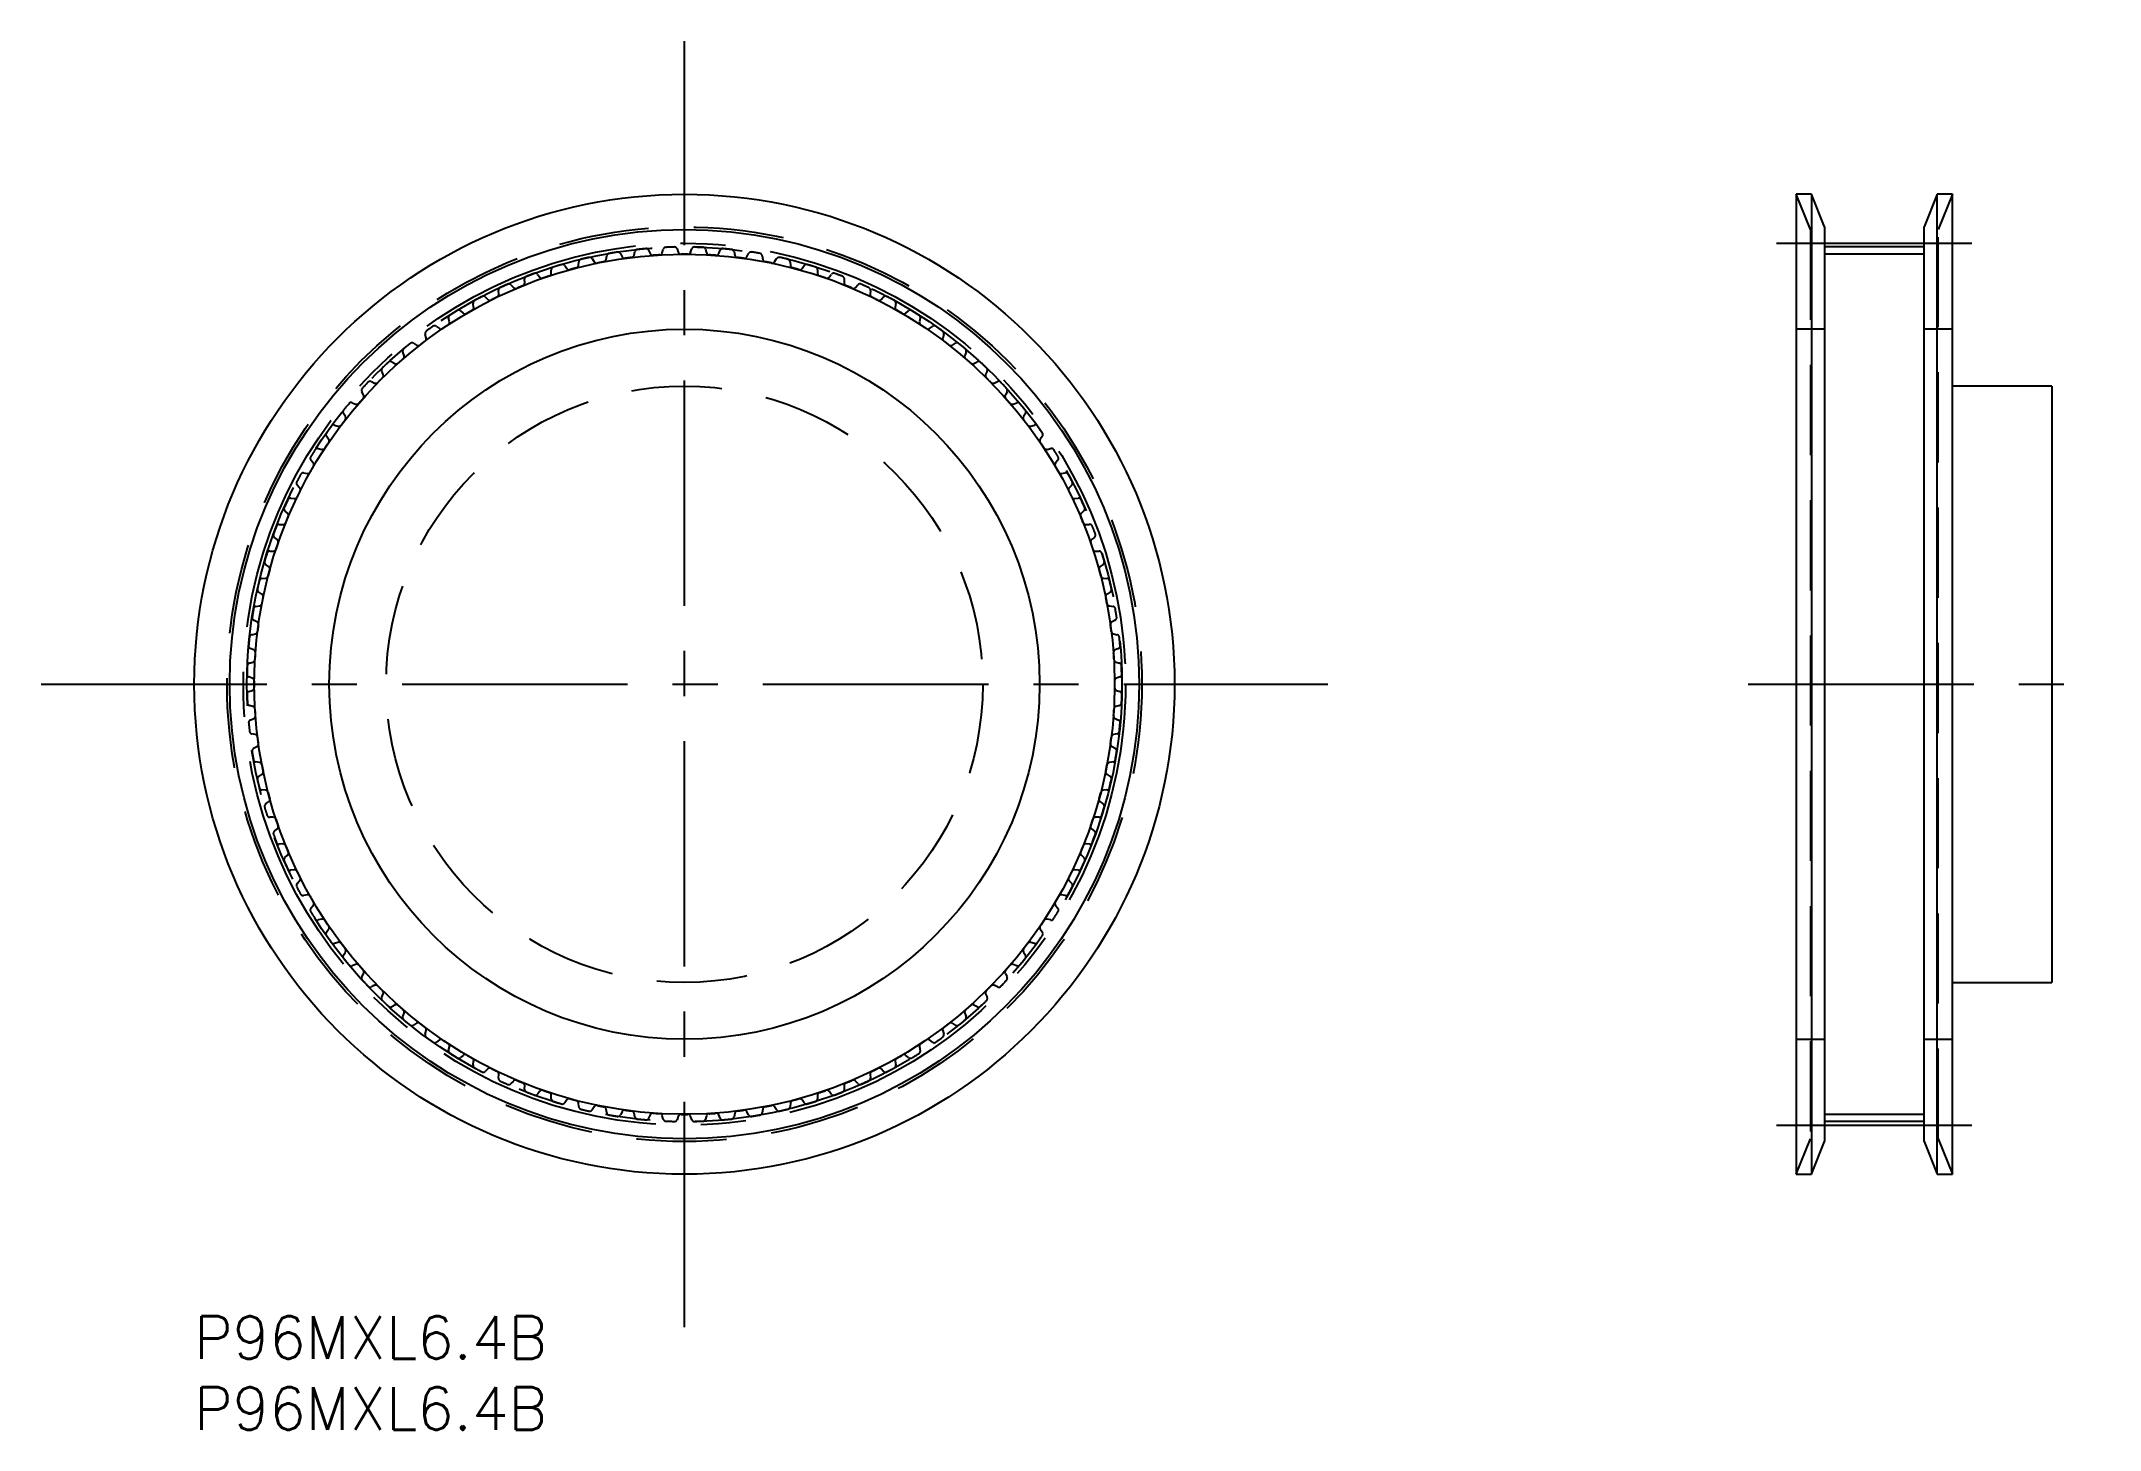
# Model space of a CAD drawing. Extents: x -11 to 134, y -8 to 90.
import ezdxf

# ---------------------------------------------------------------- set-up
doc = ezdxf.new("R2010")
doc.units = 0
doc.header["$LTSCALE"] = 0.5
for name, pattern in [('CENTER', [50.8, 31.75, -6.35, 6.35, -6.35]), ('DASHED', [19.05, 12.7, -6.35]), ('PHANTOM', [63.5, 31.75, -6.35, 6.35, -6.35, 6.35, -6.35])]:
    doc.linetypes.add(name, pattern=pattern)
for name, color, linetype in [('MSM_CENTER', 1, 'CENTER'), ('MSM_CONTINUOUS', 7, 'CONTINUOUS'), ('MSM_DASHED', 4, 'DASHED'), ('MSM_IMAGINARY', 6, 'PHANTOM'), ('MSM_NARROW', 5, 'CONTINUOUS'), ('MSM_PART_NUMBER', 7, 'CONTINUOUS')]:
    doc.layers.add(name, color=color, linetype=linetype)
doc.styles.get("Standard").update_dxf_attribs({"font": 'txt.shx', "height": 3, "bigfont": 'bigfont.shx'})

msp = doc.modelspace()

# ---------------------------------------------------------------- linework, layer by layer
at = {"layer": 'MSM_CENTER'}
for p, q in [((34.5, -0.78), (34.5, 89.78)), ((111.38, 75.55), (125.13, 75.55)), ((-10.78, 44.5), (79.78, 44.5)), ((109.38, 44.5), (134.13, 44.5)), ((111.38, 13.45), (125.13, 13.45))]:
    msp.add_line(p, q, dxfattribs=at)
msp.add_circle((34.5, 44.5), 31.05, dxfattribs=at)
at = {"layer": 'MSM_CONTINUOUS'}
for p, q in [((113.84, 79), (112.76, 79)), ((112.76, 79), (112.76, 10)), ((114.76, 76.7), (113.84, 79)), ((113.84, 79), (113.84, 10)), ((122.68, 79), (121.76, 76.7)), ((123.76, 79), (122.68, 79)), ((122.68, 10), (122.68, 79)), ((123.76, 10), (123.76, 79)), ((114.76, 76.7), (114.76, 12.3)), ((121.76, 12.3), (121.76, 76.7)), ((121.76, 75.3), (114.76, 75.3)), ((130.76, 65.5), (123.76, 65.5)), ((130.76, 65.5), (130.76, 23.5)), ((123.76, 23.5), (130.76, 23.5)), ((121.76, 13.7), (114.76, 13.7)), ((113.84, 10), (114.76, 12.3)), ((121.76, 12.3), (122.68, 10)), ((112.76, 10), (113.84, 10)), ((122.68, 10), (123.76, 10))]:
    msp.add_line(p, q, dxfattribs=at)
for radius in [34.5, 32.01, 25]:
    msp.add_circle((34.5, 44.5), radius, dxfattribs=at)
at = {"layer": 'MSM_DASHED'}
for p, q in [((113.76, 76.51), (112.76, 79)), ((123.76, 79), (122.76, 76.51)), ((113.76, 76.51), (113.76, 12.49)), ((122.76, 12.49), (122.76, 76.51)), ((26.07, 73.98), (26.21, 73.77)), ((27.04, 73.99), (27.06, 74.24)), ((28.01, 74.47), (28.15, 74.25)), ((28.99, 74.41), (29.03, 74.67)), ((29.99, 74.83), (30.11, 74.6)), ((30.95, 74.71), (31.01, 74.96)), ((31.98, 75.06), (32.08, 74.82)), ((32.94, 74.88), (33.01, 75.12)), ((33.98, 75.16), (34.07, 74.92)), ((34.93, 74.92), (35.02, 75.16)), ((35.99, 75.12), (36.06, 74.88)), ((36.92, 74.82), (37.02, 75.06)), ((37.99, 74.96), (38.05, 74.71)), ((38.89, 74.6), (39.01, 74.83)), ((39.97, 74.67), (40.01, 74.41)), ((40.85, 74.25), (40.99, 74.47)), ((41.94, 74.24), (41.96, 73.99)), ((42.79, 73.77), (42.93, 73.98)), ((22.29, 72.62), (22.46, 72.44)), ((23.26, 72.76), (23.25, 73.02)), ((24.16, 73.36), (24.32, 73.16)), ((25.13, 73.44), (25.13, 73.69)), ((43.87, 73.69), (43.87, 73.44)), ((44.68, 73.16), (44.84, 73.36)), ((45.75, 73.02), (45.74, 72.76)), ((46.54, 72.44), (46.71, 72.62)), ((19.66, 71.05), (19.62, 71.31)), ((20.48, 71.77), (20.66, 71.59)), ((21.43, 71.97), (21.4, 72.22)), ((47.6, 72.22), (47.57, 71.97)), ((48.34, 71.59), (48.52, 71.77)), ((49.38, 71.31), (49.34, 71.05)), ((17.04, 69.7), (17.25, 69.55)), ((17.96, 70.03), (17.9, 70.28)), ((18.73, 70.79), (18.92, 70.63)), ((50.08, 70.63), (50.27, 70.79)), ((51.1, 70.28), (51.04, 70.03)), ((51.75, 69.55), (51.96, 69.7)), ((15.43, 68.51), (15.64, 68.37)), ((16.32, 68.89), (16.25, 69.13)), ((52.75, 69.13), (52.68, 68.89)), ((53.36, 68.37), (53.57, 68.51)), ((114.76, 69.5), (112.76, 69.5)), ((123.76, 69.5), (121.76, 69.5)), ((13.9, 67.21), (14.12, 67.09)), ((14.77, 67.65), (14.68, 67.89)), ((54.32, 67.89), (54.23, 67.65)), ((54.88, 67.09), (55.1, 67.21)), ((12.46, 65.81), (12.69, 65.7)), ((13.3, 66.31), (13.19, 66.54)), ((55.81, 66.54), (55.7, 66.31)), ((56.31, 65.7), (56.54, 65.81)), ((11.11, 64.32), (11.35, 64.23)), ((11.91, 64.88), (11.79, 65.1)), ((57.21, 65.1), (57.09, 64.88)), ((57.65, 64.23), (57.89, 64.32)), ((9.87, 62.75), (10.11, 62.68)), ((10.63, 63.36), (10.49, 63.57)), ((58.51, 63.57), (58.37, 63.36)), ((58.89, 62.68), (59.13, 62.75)), ((8.72, 61.1), (8.97, 61.04)), ((9.45, 61.75), (9.3, 61.96)), ((59.7, 61.96), (59.55, 61.75)), ((60.03, 61.04), (60.28, 61.1)), ((8.37, 60.08), (8.21, 60.27)), ((60.79, 60.27), (60.63, 60.08)), ((7.41, 58.34), (7.23, 58.52)), ((7.69, 59.38), (7.95, 59.34)), ((61.05, 59.34), (61.31, 59.38)), ((61.77, 58.52), (61.59, 58.34)), ((6.56, 56.54), (6.38, 56.71)), ((6.78, 57.6), (7.03, 57.57)), ((61.97, 57.57), (62.22, 57.6)), ((62.62, 56.71), (62.44, 56.54)), ((5.98, 55.75), (6.24, 55.74)), ((62.76, 55.74), (63.02, 55.75)), ((5.31, 53.87), (5.56, 53.87)), ((5.84, 54.68), (5.64, 54.84)), ((63.36, 54.84), (63.16, 54.68)), ((63.44, 53.87), (63.69, 53.87)), ((5.23, 52.79), (5.02, 52.93)), ((63.98, 52.93), (63.77, 52.79)), ((4.75, 50.85), (4.53, 50.99)), ((4.76, 51.94), (5.01, 51.96)), ((63.99, 51.96), (64.24, 51.94)), ((64.47, 50.99), (64.25, 50.85)), ((4.33, 49.97), (4.59, 50.01)), ((64.41, 50.01), (64.67, 49.97)), ((4.04, 47.99), (4.29, 48.05)), ((4.4, 48.89), (4.17, 49.01)), ((64.83, 49.01), (64.6, 48.89)), ((64.71, 48.05), (64.96, 47.99)), ((4.18, 46.92), (3.94, 47.02)), ((65.06, 47.02), (64.82, 46.92)), ((4.08, 44.93), (3.84, 45.02)), ((3.88, 45.99), (4.12, 46.06)), ((64.88, 46.06), (65.12, 45.99)), ((65.16, 45.02), (64.92, 44.93)), ((3.84, 43.98), (4.08, 44.07)), ((64.92, 44.07), (65.16, 43.98)), ((4.12, 42.94), (3.88, 43.01)), ((3.94, 41.98), (4.18, 42.08)), ((64.82, 42.08), (65.06, 41.98)), ((65.12, 43.01), (64.88, 42.94)), ((4.29, 40.95), (4.04, 41.01)), ((64.96, 41.01), (64.71, 40.95)), ((4.17, 39.99), (4.4, 40.11)), ((64.6, 40.11), (64.83, 39.99)), ((4.59, 38.99), (4.33, 39.03)), ((4.53, 38.01), (4.75, 38.15)), ((64.25, 38.15), (64.47, 38.01)), ((64.67, 39.03), (64.41, 38.99)), ((5.01, 37.04), (4.76, 37.06)), ((64.24, 37.06), (63.99, 37.04)), ((5.02, 36.07), (5.23, 36.21)), ((5.56, 35.13), (5.31, 35.13)), ((63.69, 35.13), (63.44, 35.13)), ((63.77, 36.21), (63.98, 36.07)), ((5.64, 34.16), (5.84, 34.32)), ((63.16, 34.32), (63.36, 34.16)), ((6.24, 33.26), (5.98, 33.25)), ((6.38, 32.29), (6.56, 32.46)), ((62.44, 32.46), (62.62, 32.29)), ((63.02, 33.25), (62.76, 33.26)), ((7.03, 31.43), (6.78, 31.4)), ((7.23, 30.48), (7.41, 30.66)), ((61.59, 30.66), (61.77, 30.48)), ((62.22, 31.4), (61.97, 31.43)), ((7.95, 29.66), (7.69, 29.62)), ((61.31, 29.62), (61.05, 29.66)), ((8.21, 28.73), (8.37, 28.92)), ((8.97, 27.96), (8.72, 27.9)), ((60.28, 27.9), (60.03, 27.96)), ((60.63, 28.92), (60.79, 28.73)), ((9.3, 27.04), (9.45, 27.25)), ((10.11, 26.32), (9.87, 26.25)), ((59.13, 26.25), (58.89, 26.32)), ((59.55, 27.25), (59.7, 27.04)), ((10.49, 25.43), (10.63, 25.64)), ((11.35, 24.77), (11.11, 24.68)), ((57.89, 24.68), (57.65, 24.77)), ((58.37, 25.64), (58.51, 25.43)), ((11.79, 23.9), (11.91, 24.12)), ((12.69, 23.3), (12.46, 23.19)), ((56.54, 23.19), (56.31, 23.3)), ((57.09, 24.12), (57.21, 23.9)), ((13.19, 22.46), (13.3, 22.69)), ((14.12, 21.91), (13.9, 21.79)), ((55.1, 21.79), (54.88, 21.91)), ((55.7, 22.69), (55.81, 22.46)), ((14.68, 21.11), (14.77, 21.35)), ((15.64, 20.63), (15.43, 20.49)), ((53.57, 20.49), (53.36, 20.63)), ((54.23, 21.35), (54.32, 21.11)), ((16.25, 19.87), (16.32, 20.11)), ((17.25, 19.45), (17.04, 19.3)), ((17.9, 18.72), (17.96, 18.97)), ((51.04, 18.97), (51.1, 18.72)), ((51.96, 19.3), (51.75, 19.45)), ((52.68, 20.11), (52.75, 19.87)), ((112.76, 19.5), (114.76, 19.5)), ((121.76, 19.5), (123.76, 19.5)), ((18.92, 18.37), (18.73, 18.21)), ((19.62, 17.69), (19.66, 17.95)), ((20.66, 17.41), (20.48, 17.23)), ((48.52, 17.23), (48.34, 17.41)), ((49.34, 17.95), (49.38, 17.69)), ((50.27, 18.21), (50.08, 18.37)), ((21.4, 16.78), (21.43, 17.03)), ((22.46, 16.56), (22.29, 16.38)), ((23.25, 15.98), (23.26, 16.24)), ((45.74, 16.24), (45.75, 15.98)), ((46.71, 16.38), (46.54, 16.56)), ((47.57, 17.03), (47.6, 16.78)), ((24.32, 15.84), (24.16, 15.64)), ((25.13, 15.31), (25.13, 15.56)), ((26.21, 15.23), (26.07, 15.02)), ((27.06, 14.76), (27.04, 15.01)), ((28.15, 14.75), (28.01, 14.53)), ((29.03, 14.33), (28.99, 14.59)), ((40.01, 14.59), (39.97, 14.33)), ((40.99, 14.53), (40.85, 14.75)), ((41.96, 15.01), (41.94, 14.76)), ((42.93, 15.02), (42.79, 15.23)), ((43.87, 15.56), (43.87, 15.31)), ((44.84, 15.64), (44.68, 15.84)), ((30.11, 14.4), (29.99, 14.17)), ((31.01, 14.04), (30.95, 14.29)), ((32.08, 14.18), (31.98, 13.94)), ((33.01, 13.88), (32.94, 14.12)), ((34.07, 14.08), (33.98, 13.84)), ((35.02, 13.84), (34.93, 14.08)), ((36.06, 14.12), (35.99, 13.88)), ((37.02, 13.94), (36.92, 14.18)), ((38.05, 14.29), (37.99, 14.04)), ((39.01, 14.17), (38.89, 14.4)), ((112.76, 10), (113.76, 12.49)), ((122.76, 12.49), (123.76, 10))]:
    msp.add_line(p, q, dxfattribs=at)
for radius in [32.2, 21]:
    msp.add_circle((34.5, 44.5), radius, dxfattribs=at)
for centre, radius, start, end in [((34.5, 44.5), 30.79, 106.3177, 107.4323), ((25.9, 73.86), 0.2, 35, 106.3177), ((26.84, 74.01), 0.2, 284.548, 355), ((27.26, 74.23), 0.2, 103.6823, 175), ((34.5, 44.5), 30.8, 102.5677, 103.6823), ((27.84, 74.36), 0.2, 31.25, 102.5677), ((28.32, 74.35), 0.2, 211.25, 281.702), ((34.5, 44.5), 30.28, 100.798, 101.702), ((28.79, 74.45), 0.2, 280.798, 351.25), ((29.22, 74.64), 0.2, 99.9323, 171.25), ((34.5, 44.5), 30.79, 98.8177, 99.9323), ((29.81, 74.73), 0.2, 27.5, 98.8177), ((30.28, 74.69), 0.2, 207.5, 277.952), ((34.5, 44.5), 30.28, 97.048, 97.952), ((30.76, 74.75), 0.2, 277.048, 347.5), ((31.21, 74.92), 0.2, 96.1823, 167.5), ((34.5, 44.5), 30.79, 95.0677, 96.1823), ((31.8, 74.98), 0.2, 23.75, 95.0677), ((32.27, 74.9), 0.2, 203.75, 274.202), ((34.5, 44.5), 30.28, 93.298, 94.202), ((32.75, 74.93), 0.2, 273.298, 343.75), ((33.2, 75.07), 0.2, 92.4323, 163.75), ((34.5, 44.5), 30.79, 91.3177, 92.4323), ((33.8, 75.09), 0.2, 20, 91.3177), ((34.26, 74.98), 0.2, 200, 270.452), ((34.5, 44.5), 30.29, 89.548, 90.452), ((34.74, 74.98), 0.2, 269.548, 340), ((35.2, 75.09), 0.2, 88.6823, 160), ((34.5, 44.5), 30.79, 87.5677, 88.6823), ((35.8, 75.07), 0.2, 16.25, 87.5677), ((36.25, 74.93), 0.2, 196.25, 266.702), ((34.5, 44.5), 30.28, 85.798, 86.702), ((36.73, 74.9), 0.2, 265.798, 336.25), ((37.2, 74.98), 0.2, 84.9323, 156.25), ((34.5, 44.5), 30.79, 83.8177, 84.9323), ((37.79, 74.92), 0.2, 12.5, 83.8177), ((38.24, 74.75), 0.2, 192.5, 262.952), ((34.5, 44.5), 30.28, 82.048, 82.952), ((38.72, 74.69), 0.2, 262.048, 332.5), ((39.19, 74.73), 0.2, 81.1823, 152.5), ((34.5, 44.5), 30.8, 80.0677, 81.1823), ((39.78, 74.64), 0.2, 8.75, 80.0677), ((40.21, 74.45), 0.2, 188.75, 259.202), ((34.5, 44.5), 30.29, 78.298, 79.202), ((40.68, 74.35), 0.2, 258.298, 328.75), ((41.16, 74.36), 0.2, 77.4323, 148.75), ((34.5, 44.5), 30.8, 76.3177, 77.4323), ((41.74, 74.23), 0.2, 5, 76.3177), ((42.16, 74.01), 0.2, 185, 255.452), ((43.1, 73.86), 0.2, 73.6823, 145), ((34.5, 44.5), 30.79, 72.5677, 73.6823), ((34.5, 44.5), 30.8, 113.8177, 114.9323), ((22.14, 72.49), 0.2, 42.5, 113.8177), ((34.5, 44.5), 30.28, 112.048, 112.952), ((23.06, 72.76), 0.2, 292.048, 2.5), ((23.44, 73.03), 0.2, 111.1823, 182.5), ((34.5, 44.5), 30.8, 110.0677, 111.1823), ((24, 73.24), 0.2, 38.75, 110.0677), ((24.47, 73.29), 0.2, 218.75, 289.202), ((34.5, 44.5), 30.28, 108.298, 109.202), ((24.93, 73.44), 0.2, 288.298, 358.75), ((25.33, 73.69), 0.2, 107.4323, 178.75), ((26.38, 73.88), 0.2, 215, 285.452), ((34.5, 44.5), 30.29, 104.548, 105.452), ((34.5, 44.5), 30.29, 74.548, 75.452), ((42.62, 73.88), 0.2, 254.548, 325), ((43.67, 73.69), 0.2, 1.25, 72.5677), ((44.07, 73.44), 0.2, 181.25, 251.702), ((34.5, 44.5), 30.28, 70.798, 71.702), ((44.53, 73.29), 0.2, 250.798, 321.25), ((45, 73.24), 0.2, 69.9323, 141.25), ((34.5, 44.5), 30.8, 68.8177, 69.9323), ((45.56, 73.03), 0.2, 357.5, 68.8177), ((45.94, 72.76), 0.2, 177.5, 247.952), ((34.5, 44.5), 30.29, 67.048, 67.952), ((46.86, 72.49), 0.2, 66.1823, 137.5), ((34.5, 44.5), 30.79, 65.0677, 66.1823), ((19.47, 71.02), 0.2, 299.548, 10), ((19.82, 71.34), 0.2, 118.6823, 190), ((34.5, 44.5), 30.8, 117.5677, 118.6823), ((20.34, 71.62), 0.2, 46.25, 117.5677), ((20.8, 71.73), 0.2, 226.25, 296.702), ((34.5, 44.5), 30.29, 115.798, 116.702), ((21.23, 71.95), 0.2, 295.798, 6.25), ((21.6, 72.24), 0.2, 114.9323, 186.25), ((22.61, 72.57), 0.2, 222.5, 292.952), ((46.39, 72.57), 0.2, 247.048, 317.5), ((47.4, 72.24), 0.2, 353.75, 65.0677), ((47.77, 71.95), 0.2, 173.75, 244.202), ((34.5, 44.5), 30.28, 63.298, 64.202), ((48.2, 71.73), 0.2, 243.298, 313.75), ((48.66, 71.62), 0.2, 62.4323, 133.75), ((34.5, 44.5), 30.8, 61.3177, 62.4323), ((49.18, 71.34), 0.2, 350, 61.3177), ((49.53, 71.02), 0.2, 170, 240.452), ((34.5, 44.5), 30.8, 125.0677, 126.1823), ((16.92, 69.54), 0.2, 53.75, 125.0677), ((34.5, 44.5), 30.28, 123.298, 124.202), ((17.76, 69.98), 0.2, 303.298, 13.75), ((18.09, 70.32), 0.2, 122.4323, 193.75), ((34.5, 44.5), 30.79, 121.3177, 122.4323), ((18.6, 70.64), 0.2, 50, 121.3177), ((19.05, 70.78), 0.2, 230, 300.452), ((34.5, 44.5), 30.28, 119.548, 120.452), ((34.5, 44.5), 30.29, 59.548, 60.452), ((49.95, 70.78), 0.2, 239.548, 310), ((50.4, 70.64), 0.2, 58.6823, 130), ((34.5, 44.5), 30.79, 57.5677, 58.6823), ((50.91, 70.32), 0.2, 346.25, 57.5677), ((51.24, 69.98), 0.2, 166.25, 236.702), ((34.5, 44.5), 30.28, 55.798, 56.702), ((52.08, 69.54), 0.2, 54.9323, 126.25), ((34.5, 44.5), 30.8, 53.8177, 54.9323), ((14.86, 67.96), 0.2, 129.9323, 201.25), ((34.5, 44.5), 30.8, 128.8177, 129.9323), ((15.32, 68.34), 0.2, 57.5, 128.8177), ((15.75, 68.54), 0.2, 237.5, 307.952), ((34.5, 44.5), 30.29, 127.048, 127.952), ((16.44, 69.19), 0.2, 126.1823, 197.5), ((16.13, 68.83), 0.2, 307.048, 17.5), ((17.36, 69.71), 0.2, 233.75, 304.202), ((51.64, 69.71), 0.2, 235.798, 306.25), ((52.87, 68.83), 0.2, 162.5, 232.952), ((52.56, 69.19), 0.2, 342.5, 53.8177), ((34.5, 44.5), 30.29, 52.048, 52.952), ((53.25, 68.54), 0.2, 232.048, 302.5), ((53.68, 68.34), 0.2, 51.1823, 122.5), ((34.5, 44.5), 30.8, 50.0677, 51.1823), ((54.14, 67.96), 0.2, 338.75, 50.0677), ((13.37, 66.63), 0.2, 133.6823, 205), ((34.5, 44.5), 30.8, 132.5677, 133.6823), ((13.8, 67.03), 0.2, 61.25, 132.5677), ((14.22, 67.26), 0.2, 241.25, 311.702), ((34.5, 44.5), 30.29, 130.798, 131.702), ((14.58, 67.58), 0.2, 310.798, 21.25), ((54.42, 67.58), 0.2, 158.75, 229.202), ((34.5, 44.5), 30.29, 48.298, 49.202), ((54.78, 67.26), 0.2, 228.298, 298.75), ((55.2, 67.03), 0.2, 47.4323, 118.75), ((34.5, 44.5), 30.8, 46.3177, 47.4323), ((55.63, 66.63), 0.2, 335, 46.3177), ((11.97, 65.2), 0.2, 137.4323, 208.75), ((34.5, 44.5), 30.8, 136.3177, 137.4323), ((12.37, 65.63), 0.2, 65, 136.3177), ((12.77, 65.89), 0.2, 245, 315.452), ((34.5, 44.5), 30.29, 134.548, 135.452), ((13.11, 66.23), 0.2, 314.548, 25), ((55.89, 66.23), 0.2, 155, 225.452), ((34.5, 44.5), 30.28, 44.548, 45.452), ((56.23, 65.89), 0.2, 224.548, 295), ((56.63, 65.63), 0.2, 43.6823, 115), ((34.5, 44.5), 30.79, 42.5677, 43.6823), ((57.03, 65.2), 0.2, 331.25, 42.5677), ((10.66, 63.68), 0.2, 141.1823, 212.5), ((34.5, 44.5), 30.79, 140.0677, 141.1823), ((11.04, 64.14), 0.2, 68.75, 140.0677), ((11.42, 64.42), 0.2, 248.75, 319.202), ((34.5, 44.5), 30.28, 138.298, 139.202), ((11.74, 64.78), 0.2, 318.298, 28.75), ((57.26, 64.78), 0.2, 151.25, 221.702), ((34.5, 44.5), 30.28, 40.798, 41.702), ((57.58, 64.42), 0.2, 220.798, 291.25), ((57.96, 64.14), 0.2, 39.9323, 111.25), ((34.5, 44.5), 30.79, 38.8177, 39.9323), ((58.34, 63.68), 0.2, 327.5, 38.8177), ((34.5, 44.5), 30.79, 143.8177, 144.9323), ((9.81, 62.56), 0.2, 72.5, 143.8177), ((10.17, 62.87), 0.2, 252.5, 322.952), ((34.5, 44.5), 30.29, 142.048, 142.952), ((10.46, 63.25), 0.2, 322.048, 32.5), ((58.54, 63.25), 0.2, 147.5, 217.952), ((34.5, 44.5), 30.28, 37.048, 37.952), ((58.83, 62.87), 0.2, 217.048, 287.5), ((59.19, 62.56), 0.2, 36.1823, 107.5), ((34.5, 44.5), 30.79, 35.0677, 36.1823), ((34.5, 44.5), 30.8, 147.5677, 148.6823), ((8.68, 60.91), 0.2, 76.25, 147.5677), ((9.02, 61.24), 0.2, 256.25, 326.702), ((34.5, 44.5), 30.28, 145.798, 146.702), ((9.46, 62.08), 0.2, 144.9323, 216.25), ((9.29, 61.64), 0.2, 325.798, 36.25), ((59.71, 61.64), 0.2, 143.75, 214.202), ((34.5, 44.5), 30.29, 33.298, 34.202), ((59.54, 62.08), 0.2, 323.75, 35.0677), ((59.98, 61.24), 0.2, 213.298, 283.75), ((60.32, 60.91), 0.2, 32.4323, 103.75), ((34.5, 44.5), 30.8, 31.3177, 32.4323), ((7.98, 59.53), 0.2, 260, 330.452), ((34.5, 44.5), 30.29, 149.548, 150.452), ((8.36, 60.4), 0.2, 148.6823, 220), ((8.22, 59.95), 0.2, 329.548, 40), ((60.78, 59.95), 0.2, 140, 210.452), ((34.5, 44.5), 30.28, 29.548, 30.452), ((60.64, 60.4), 0.2, 320, 31.3177), ((61.02, 59.53), 0.2, 209.548, 280), ((7.38, 58.66), 0.2, 152.4323, 223.75), ((34.5, 44.5), 30.79, 151.3177, 152.4323), ((34.5, 44.5), 30.28, 153.298, 154.202), ((7.27, 58.2), 0.2, 333.298, 43.75), ((7.66, 59.18), 0.2, 80, 151.3177), ((61.34, 59.18), 0.2, 28.6823, 100), ((34.5, 44.5), 30.8, 27.5677, 28.6823), ((61.73, 58.2), 0.2, 136.25, 206.702), ((34.5, 44.5), 30.29, 25.798, 26.702), ((61.62, 58.66), 0.2, 316.25, 27.5677), ((6.51, 56.86), 0.2, 156.1823, 227.5), ((34.5, 44.5), 30.79, 155.0677, 156.1823), ((6.43, 56.39), 0.2, 337.048, 47.5), ((6.76, 57.4), 0.2, 83.75, 155.0677), ((7.05, 57.77), 0.2, 263.75, 334.202), ((61.95, 57.77), 0.2, 205.798, 276.25), ((62.24, 57.4), 0.2, 24.9323, 96.25), ((62.57, 56.39), 0.2, 132.5, 202.952), ((34.5, 44.5), 30.8, 23.8177, 24.9323), ((62.49, 56.86), 0.2, 312.5, 23.8177), ((34.5, 44.5), 30.8, 158.8177, 159.9323), ((5.97, 55.56), 0.2, 87.5, 158.8177), ((6.24, 55.94), 0.2, 267.5, 337.952), ((34.5, 44.5), 30.29, 157.048, 157.952), ((34.5, 44.5), 30.28, 22.048, 22.952), ((62.76, 55.94), 0.2, 202.048, 272.5), ((63.03, 55.56), 0.2, 21.1823, 92.5), ((34.5, 44.5), 30.8, 20.0677, 21.1823), ((34.5, 44.5), 30.8, 162.5677, 163.6823), ((5.31, 53.67), 0.2, 91.25, 162.5677), ((5.76, 55), 0.2, 159.9323, 231.25), ((5.56, 54.07), 0.2, 271.25, 341.702), ((34.5, 44.5), 30.28, 160.798, 161.702), ((5.71, 54.53), 0.2, 340.798, 51.25), ((63.29, 54.53), 0.2, 128.75, 199.202), ((34.5, 44.5), 30.29, 18.298, 19.202), ((63.44, 54.07), 0.2, 198.298, 268.75), ((63.24, 55), 0.2, 308.75, 20.0677), ((63.69, 53.67), 0.2, 17.4323, 88.75), ((34.5, 44.5), 30.8, 16.3177, 17.4323), ((5.14, 53.1), 0.2, 163.6823, 235), ((34.5, 44.5), 30.28, 164.548, 165.452), ((5.12, 52.62), 0.2, 344.548, 55), ((63.88, 52.62), 0.2, 125, 195.452), ((34.5, 44.5), 30.29, 14.548, 15.452), ((63.86, 53.1), 0.2, 305, 16.3177), ((34.5, 44.5), 30.8, 166.3177, 167.4323), ((4.64, 51.16), 0.2, 167.4323, 238.75), ((4.77, 51.74), 0.2, 95, 166.3177), ((4.65, 50.68), 0.2, 348.298, 58.75), ((4.99, 52.16), 0.2, 275, 345.452), ((64.01, 52.16), 0.2, 194.548, 265), ((64.35, 50.68), 0.2, 121.25, 191.702), ((64.23, 51.74), 0.2, 13.6823, 85), ((34.5, 44.5), 30.8, 12.5677, 13.6823), ((64.36, 51.16), 0.2, 301.25, 12.5677), ((34.5, 44.5), 30.79, 170.0677, 171.1823), ((4.36, 49.78), 0.2, 98.75, 170.0677), ((4.55, 50.21), 0.2, 278.75, 349.202), ((34.5, 44.5), 30.29, 168.298, 169.202), ((34.5, 44.5), 30.28, 10.798, 11.702), ((64.45, 50.21), 0.2, 190.798, 261.25), ((64.64, 49.78), 0.2, 9.9323, 81.25), ((34.5, 44.5), 30.79, 8.8177, 9.9323), ((4.08, 47.79), 0.2, 102.5, 173.8177), ((4.27, 49.19), 0.2, 171.1823, 242.5), ((4.25, 48.24), 0.2, 282.5, 352.952), ((4.31, 48.72), 0.2, 352.048, 62.5), ((34.5, 44.5), 30.28, 172.048, 172.952), ((64.69, 48.72), 0.2, 117.5, 187.952), ((34.5, 44.5), 30.28, 7.048, 7.952), ((64.75, 48.24), 0.2, 187.048, 257.5), ((64.73, 49.19), 0.2, 297.5, 8.8177), ((64.92, 47.79), 0.2, 6.1823, 77.5), ((4.02, 47.2), 0.2, 174.9323, 246.25), ((34.5, 44.5), 30.8, 173.8177, 174.9323), ((4.1, 46.73), 0.2, 355.798, 66.25), ((34.5, 44.5), 30.29, 175.798, 176.702), ((64.9, 46.73), 0.2, 113.75, 184.202), ((34.5, 44.5), 30.29, 3.298, 4.202), ((64.98, 47.2), 0.2, 293.75, 5.0677), ((34.5, 44.5), 30.79, 5.0677, 6.1823), ((34.5, 44.5), 30.8, 177.5677, 178.6823), ((3.91, 45.2), 0.2, 178.6823, 250), ((3.93, 45.8), 0.2, 106.25, 177.5677), ((4.02, 44.74), 0.2, 359.548, 70), ((4.07, 46.25), 0.2, 286.25, 356.702), ((64.93, 46.25), 0.2, 183.298, 253.75), ((64.98, 44.74), 0.2, 110, 180.452), ((65.07, 45.8), 0.2, 2.4323, 73.75), ((65.09, 45.2), 0.2, 290, 1.3177), ((34.5, 44.5), 30.79, 1.3177, 2.4323), ((3.91, 43.8), 0.2, 110, 181.3177), ((34.5, 44.5), 30.79, 181.3177, 182.4323), ((4.02, 44.26), 0.2, 290, 0.452), ((34.5, 44.5), 30.29, 179.548, 180.452), ((34.5, 44.5), 30.29, 359.548, 0.452), ((64.98, 44.26), 0.2, 179.548, 250), ((65.09, 43.8), 0.2, 358.6823, 70), ((34.5, 44.5), 30.8, 357.5677, 358.6823), ((3.93, 43.2), 0.2, 182.4323, 253.75), ((4.07, 42.75), 0.2, 3.298, 73.75), ((4.1, 42.27), 0.2, 293.75, 4.202), ((34.5, 44.5), 30.29, 183.298, 184.202), ((34.5, 44.5), 30.29, 355.798, 356.702), ((64.9, 42.27), 0.2, 175.798, 246.25), ((64.93, 42.75), 0.2, 106.25, 176.702), ((65.07, 43.2), 0.2, 286.25, 357.5677), ((4.02, 41.8), 0.2, 113.75, 185.0677), ((34.5, 44.5), 30.79, 185.0677, 186.1823), ((4.08, 41.21), 0.2, 186.1823, 257.5), ((4.25, 40.76), 0.2, 7.048, 77.5), ((34.5, 44.5), 30.29, 187.048, 187.952), ((34.5, 44.5), 30.28, 352.048, 352.952), ((64.75, 40.76), 0.2, 102.5, 172.952), ((64.92, 41.21), 0.2, 282.5, 353.8177), ((64.98, 41.8), 0.2, 354.9323, 66.25), ((34.5, 44.5), 30.79, 353.8177, 354.9323), ((4.27, 39.81), 0.2, 117.5, 188.8177), ((34.5, 44.5), 30.8, 188.8177, 189.9323), ((4.36, 39.22), 0.2, 189.9323, 261.25), ((4.31, 40.28), 0.2, 297.5, 7.952), ((64.69, 40.28), 0.2, 172.048, 242.5), ((64.64, 39.22), 0.2, 278.75, 350.0677), ((64.73, 39.81), 0.2, 351.1823, 62.5), ((34.5, 44.5), 30.79, 350.0677, 351.1823), ((4.64, 37.84), 0.2, 121.25, 192.5677), ((34.5, 44.5), 30.8, 192.5677, 193.6823), ((4.55, 38.79), 0.2, 10.798, 81.25), ((34.5, 44.5), 30.28, 190.798, 191.702), ((4.65, 38.32), 0.2, 301.25, 11.702), ((64.35, 38.32), 0.2, 168.298, 238.75), ((34.5, 44.5), 30.28, 348.298, 349.202), ((64.45, 38.79), 0.2, 98.75, 169.202), ((34.5, 44.5), 30.79, 346.3177, 347.4323), ((64.36, 37.84), 0.2, 347.4323, 58.75), ((4.77, 37.26), 0.2, 193.6823, 265), ((4.99, 36.84), 0.2, 14.548, 85), ((34.5, 44.5), 30.28, 194.548, 195.452), ((5.12, 36.38), 0.2, 305, 15.452), ((63.88, 36.38), 0.2, 164.548, 235), ((34.5, 44.5), 30.28, 344.548, 345.452), ((64.01, 36.84), 0.2, 95, 165.452), ((64.23, 37.26), 0.2, 275, 346.3177), ((5.14, 35.9), 0.2, 125, 196.3177), ((34.5, 44.5), 30.8, 196.3177, 197.4323), ((5.31, 35.33), 0.2, 197.4323, 268.75), ((5.56, 34.93), 0.2, 18.298, 88.75), ((34.5, 44.5), 30.28, 198.298, 199.202), ((34.5, 44.5), 30.28, 340.798, 341.702), ((63.44, 34.93), 0.2, 91.25, 161.7019), ((63.69, 35.33), 0.2, 271.25, 342.5677), ((34.5, 44.5), 30.79, 342.5677, 343.6823), ((63.86, 35.9), 0.2, 343.6823, 55), ((5.76, 34), 0.2, 128.75, 200.0677), ((34.5, 44.5), 30.8, 200.0677, 201.1823), ((5.97, 33.44), 0.2, 201.1823, 272.5), ((5.71, 34.47), 0.2, 308.75, 19.202), ((63.03, 33.44), 0.2, 267.5, 338.8177), ((63.29, 34.47), 0.2, 160.798, 231.25), ((34.5, 44.5), 30.79, 338.8177, 339.9323), ((63.24, 34), 0.2, 339.9323, 51.25), ((6.24, 33.06), 0.2, 22.048, 92.5), ((6.51, 32.14), 0.2, 132.5, 203.8177), ((34.5, 44.5), 30.8, 203.8177, 204.9323), ((34.5, 44.5), 30.28, 202.048, 202.952), ((6.43, 32.61), 0.2, 312.5, 22.952), ((62.57, 32.61), 0.2, 157.048, 227.5), ((34.5, 44.5), 30.29, 337.048, 337.952), ((34.5, 44.5), 30.8, 335.0677, 336.1823), ((62.76, 33.06), 0.2, 87.5, 157.9519), ((62.49, 32.14), 0.2, 336.1823, 47.5), ((6.76, 31.6), 0.2, 204.9323, 276.25), ((7.05, 31.23), 0.2, 25.798, 96.25), ((7.38, 30.34), 0.2, 136.25, 207.5677), ((34.5, 44.5), 30.28, 205.798, 206.702), ((7.27, 30.8), 0.2, 316.25, 26.702), ((61.73, 30.8), 0.2, 153.298, 223.75), ((34.5, 44.5), 30.29, 333.298, 334.202), ((61.95, 31.23), 0.2, 83.75, 154.202), ((61.62, 30.34), 0.2, 332.4323, 43.75), ((62.24, 31.6), 0.2, 263.75, 335.0677), ((34.5, 44.5), 30.8, 207.5677, 208.6823), ((7.66, 29.82), 0.2, 208.6823, 280), ((7.98, 29.47), 0.2, 29.548, 100), ((34.5, 44.5), 30.28, 209.548, 210.452), ((8.22, 29.05), 0.2, 320, 30.452), ((60.78, 29.05), 0.2, 149.548, 220), ((34.5, 44.5), 30.29, 329.548, 330.452), ((61.02, 29.47), 0.2, 80, 150.4519), ((61.34, 29.82), 0.2, 260, 331.3177), ((34.5, 44.5), 30.8, 331.3177, 332.4323), ((8.36, 28.6), 0.2, 140, 211.3177), ((34.5, 44.5), 30.8, 211.3177, 212.4323), ((8.68, 28.09), 0.2, 212.4323, 283.75), ((9.02, 27.76), 0.2, 33.298, 103.75), ((34.5, 44.5), 30.28, 213.298, 214.202), ((34.5, 44.5), 30.28, 325.798, 326.702), ((59.98, 27.76), 0.2, 76.25, 146.7019), ((60.32, 28.09), 0.2, 256.25, 327.5677), ((34.5, 44.5), 30.79, 327.5677, 328.6823), ((60.64, 28.6), 0.2, 328.6823, 40), ((9.46, 26.92), 0.2, 143.75, 215.0677), ((34.5, 44.5), 30.8, 215.0677, 216.1823), ((9.29, 27.36), 0.2, 323.75, 34.202), ((9.81, 26.44), 0.2, 216.1823, 287.5), ((10.17, 26.13), 0.2, 37.048, 107.5), ((34.5, 44.5), 30.28, 217.048, 217.952), ((34.5, 44.5), 30.28, 322.048, 322.952), ((58.83, 26.13), 0.2, 72.5, 142.9519), ((59.19, 26.44), 0.2, 252.5, 323.8177), ((34.5, 44.5), 30.79, 323.8177, 324.9323), ((59.71, 27.36), 0.2, 145.798, 216.25), ((59.54, 26.92), 0.2, 324.9323, 36.25), ((10.66, 25.32), 0.2, 147.5, 218.8177), ((34.5, 44.5), 30.8, 218.8177, 219.9323), ((10.46, 25.75), 0.2, 327.5, 37.952), ((11.04, 24.86), 0.2, 219.9323, 291.25), ((11.42, 24.58), 0.2, 40.798, 111.25), ((34.5, 44.5), 30.28, 220.798, 221.702), ((34.5, 44.5), 30.28, 318.298, 319.202), ((57.58, 24.58), 0.2, 68.75, 139.2019), ((57.96, 24.86), 0.2, 248.75, 320.0677), ((34.5, 44.5), 30.8, 320.0677, 321.1823), ((58.54, 25.75), 0.2, 142.048, 212.5), ((58.34, 25.32), 0.2, 321.1823, 32.5), ((11.97, 23.8), 0.2, 151.25, 222.5677), ((34.5, 44.5), 30.79, 222.5677, 223.6823), ((11.74, 24.22), 0.2, 331.25, 41.702), ((12.37, 23.37), 0.2, 223.6823, 295), ((12.77, 23.11), 0.2, 44.548, 115), ((34.5, 44.5), 30.29, 224.548, 225.452), ((34.5, 44.5), 30.28, 314.548, 315.452), ((56.23, 23.11), 0.2, 65, 135.4519), ((56.63, 23.37), 0.2, 245, 316.3177), ((34.5, 44.5), 30.8, 316.3177, 317.4323), ((57.26, 24.22), 0.2, 138.298, 208.75), ((57.03, 23.8), 0.2, 317.4323, 28.75), ((13.37, 22.37), 0.2, 155, 226.3177), ((34.5, 44.5), 30.79, 226.3177, 227.4323), ((13.11, 22.77), 0.2, 335, 45.4519), ((13.8, 21.97), 0.2, 227.4323, 298.75), ((14.22, 21.74), 0.2, 48.298, 118.75), ((34.5, 44.5), 30.29, 228.298, 229.202), ((34.5, 44.5), 30.29, 310.798, 311.702), ((54.78, 21.74), 0.2, 61.25, 131.702), ((55.2, 21.97), 0.2, 241.25, 312.5677), ((34.5, 44.5), 30.8, 312.5677, 313.6823), ((55.89, 22.77), 0.2, 134.548, 205), ((55.63, 22.37), 0.2, 313.6823, 25), ((14.86, 21.04), 0.2, 158.75, 230.0677), ((14.58, 21.42), 0.2, 338.75, 49.2019), ((34.5, 44.5), 30.8, 230.0677, 231.1823), ((15.32, 20.66), 0.2, 231.1823, 302.5), ((15.75, 20.46), 0.2, 52.048, 122.5), ((34.5, 44.5), 30.29, 232.048, 232.952), ((16.13, 20.17), 0.2, 342.5, 52.952), ((52.87, 20.17), 0.2, 127.048, 197.5), ((34.5, 44.5), 30.29, 307.048, 307.952), ((53.25, 20.46), 0.2, 57.5, 127.9519), ((53.68, 20.66), 0.2, 237.5, 308.8177), ((34.5, 44.5), 30.8, 308.8177, 309.9323), ((54.42, 21.42), 0.2, 130.798, 201.25), ((54.14, 21.04), 0.2, 309.9323, 21.25), ((16.44, 19.81), 0.2, 162.5, 233.8177), ((34.5, 44.5), 30.79, 233.8177, 234.9323), ((16.92, 19.46), 0.2, 234.9323, 306.25), ((17.36, 19.29), 0.2, 55.798, 126.25), ((34.5, 44.5), 30.29, 235.798, 236.702), ((17.76, 19.02), 0.2, 346.25, 56.702), ((51.24, 19.02), 0.2, 123.298, 193.75), ((34.5, 44.5), 30.29, 303.298, 304.202), ((51.64, 19.29), 0.2, 53.75, 124.202), ((52.08, 19.46), 0.2, 233.75, 305.0677), ((34.5, 44.5), 30.79, 305.0677, 306.1823), ((52.56, 19.81), 0.2, 306.1823, 17.5), ((18.09, 18.68), 0.2, 166.25, 237.5677), ((34.5, 44.5), 30.79, 237.5677, 238.6823), ((18.6, 18.36), 0.2, 238.6823, 310), ((19.05, 18.22), 0.2, 59.548, 130), ((34.5, 44.5), 30.28, 239.548, 240.452), ((19.47, 17.98), 0.2, 350, 60.452), ((19.82, 17.66), 0.2, 170, 241.3177), ((34.5, 44.5), 30.79, 241.3177, 242.4323), ((20.8, 17.27), 0.2, 63.298, 133.75), ((34.5, 44.5), 30.28, 243.298, 244.202), ((34.5, 44.5), 30.29, 295.798, 296.702), ((48.2, 17.27), 0.2, 46.25, 116.702), ((34.5, 44.5), 30.79, 297.5677, 298.6823), ((49.18, 17.66), 0.2, 298.6823, 10), ((49.53, 17.98), 0.2, 119.548, 190), ((34.5, 44.5), 30.29, 299.548, 300.452), ((49.95, 18.22), 0.2, 50, 120.452), ((50.4, 18.36), 0.2, 230, 301.3177), ((34.5, 44.5), 30.8, 301.3177, 302.4323), ((50.91, 18.68), 0.2, 302.4323, 13.75), ((20.34, 17.38), 0.2, 242.4323, 313.75), ((21.23, 17.05), 0.2, 353.75, 64.202), ((21.6, 16.76), 0.2, 173.75, 245.0677), ((34.5, 44.5), 30.8, 245.0677, 246.1823), ((22.14, 16.51), 0.2, 246.1823, 317.5), ((22.61, 16.43), 0.2, 67.048, 137.5), ((34.5, 44.5), 30.29, 247.048, 247.952), ((23.06, 16.24), 0.2, 357.5, 67.952), ((23.44, 15.97), 0.2, 177.5, 248.8177), ((45.56, 15.97), 0.2, 291.1823, 2.5), ((45.94, 16.24), 0.2, 112.048, 182.5), ((34.5, 44.5), 30.29, 292.048, 292.952), ((46.39, 16.43), 0.2, 42.5, 112.952), ((46.86, 16.51), 0.2, 222.5, 293.8177), ((34.5, 44.5), 30.8, 293.8177, 294.9323), ((47.4, 16.76), 0.2, 294.9323, 6.25), ((47.77, 17.05), 0.2, 115.798, 186.25), ((48.66, 17.38), 0.2, 226.25, 297.5677), ((34.5, 44.5), 30.79, 248.8177, 249.9323), ((24, 15.76), 0.2, 249.9323, 321.25), ((24.47, 15.71), 0.2, 70.798, 141.25), ((34.5, 44.5), 30.28, 250.798, 251.702), ((24.93, 15.56), 0.2, 1.25, 71.702), ((25.33, 15.31), 0.2, 181.25, 252.5677), ((34.5, 44.5), 30.79, 252.5677, 253.6823), ((25.9, 15.14), 0.2, 253.6823, 325), ((26.38, 15.12), 0.2, 74.548, 145), ((34.5, 44.5), 30.28, 254.548, 255.452), ((26.84, 14.99), 0.2, 5, 75.452), ((27.26, 14.77), 0.2, 185, 256.3177), ((34.5, 44.5), 30.8, 256.3177, 257.4323), ((27.84, 14.64), 0.2, 257.4323, 328.75), ((28.32, 14.65), 0.2, 78.298, 148.75), ((34.5, 44.5), 30.29, 258.298, 259.202), ((28.79, 14.55), 0.2, 8.75, 79.202), ((30.28, 14.31), 0.2, 82.048, 152.5), ((34.5, 44.5), 30.28, 262.048, 262.952), ((34.5, 44.5), 30.28, 277.048, 277.952), ((38.72, 14.31), 0.2, 27.5, 97.9519), ((40.21, 14.55), 0.2, 100.798, 171.25), ((34.5, 44.5), 30.28, 280.798, 281.702), ((40.68, 14.65), 0.2, 31.25, 101.7019), ((41.16, 14.64), 0.2, 211.25, 282.5677), ((34.5, 44.5), 30.79, 282.5677, 283.6823), ((41.74, 14.77), 0.2, 283.6823, 355), ((42.16, 14.99), 0.2, 104.548, 175), ((34.5, 44.5), 30.28, 284.548, 285.452), ((42.62, 15.12), 0.2, 35, 105.452), ((43.1, 15.14), 0.2, 215, 286.3177), ((34.5, 44.5), 30.79, 286.3177, 287.4323), ((43.67, 15.31), 0.2, 287.4323, 358.75), ((44.07, 15.56), 0.2, 108.298, 178.75), ((34.5, 44.5), 30.29, 288.298, 289.202), ((44.53, 15.71), 0.2, 38.75, 109.202), ((45, 15.76), 0.2, 218.75, 290.0677), ((34.5, 44.5), 30.8, 290.0677, 291.1823), ((29.22, 14.36), 0.2, 188.75, 260.0677), ((34.5, 44.5), 30.79, 260.0677, 261.1823), ((29.81, 14.27), 0.2, 261.1823, 332.5), ((30.76, 14.25), 0.2, 12.5, 82.9519), ((31.21, 14.08), 0.2, 192.5, 263.8177), ((34.5, 44.5), 30.79, 263.8177, 264.9323), ((31.8, 14.02), 0.2, 264.9323, 336.25), ((32.27, 14.1), 0.2, 85.798, 156.25), ((34.5, 44.5), 30.28, 265.798, 266.702), ((32.75, 14.07), 0.2, 16.25, 86.7019), ((33.2, 13.93), 0.2, 196.25, 267.5677), ((34.5, 44.5), 30.79, 267.5677, 268.6823), ((33.8, 13.91), 0.2, 268.6823, 340), ((34.26, 14.02), 0.2, 89.548, 160), ((34.5, 44.5), 30.29, 269.548, 270.452), ((34.74, 14.02), 0.2, 20, 90.4519), ((35.2, 13.91), 0.2, 200, 271.3177), ((34.5, 44.5), 30.79, 271.3177, 272.4323), ((35.8, 13.93), 0.2, 272.4323, 343.75), ((36.25, 14.07), 0.2, 93.298, 163.75), ((34.5, 44.5), 30.29, 273.298, 274.202), ((36.73, 14.1), 0.2, 23.75, 94.2019), ((37.2, 14.02), 0.2, 203.75, 275.0677), ((34.5, 44.5), 30.79, 275.0677, 276.1823), ((37.79, 14.08), 0.2, 276.1823, 347.5), ((38.24, 14.25), 0.2, 97.048, 167.5), ((39.19, 14.27), 0.2, 207.5, 278.8177), ((34.5, 44.5), 30.79, 278.8177, 279.9323), ((39.78, 14.36), 0.2, 279.9323, 351.25)]:
    msp.add_arc(centre, radius, start, end, dxfattribs=at)
at = {"layer": 'MSM_IMAGINARY'}
msp.add_circle((34.5, 44.5), 30.8, dxfattribs=at)
at = {"layer": 'MSM_NARROW'}
for p, q in [((34.07, 74.92), (34.12, 74.78)), ((34.93, 74.92), (34.88, 74.78)), ((121.76, 74.78), (114.76, 74.78)), ((121.76, 14.21), (114.76, 14.21))]:
    msp.add_line(p, q, dxfattribs=at)
msp.add_circle((34.5, 44.5), 30.28, dxfattribs=at)

# ---------------------------------------------------------------- texts
at = {"layer": 'MSM_PART_NUMBER'}
for p in [(0, -3), (0, -8)]:
    msp.add_text('P96MXL6.4B', height=3, dxfattribs=at).set_placement(p)

doc.saveas('drawing.dxf')
